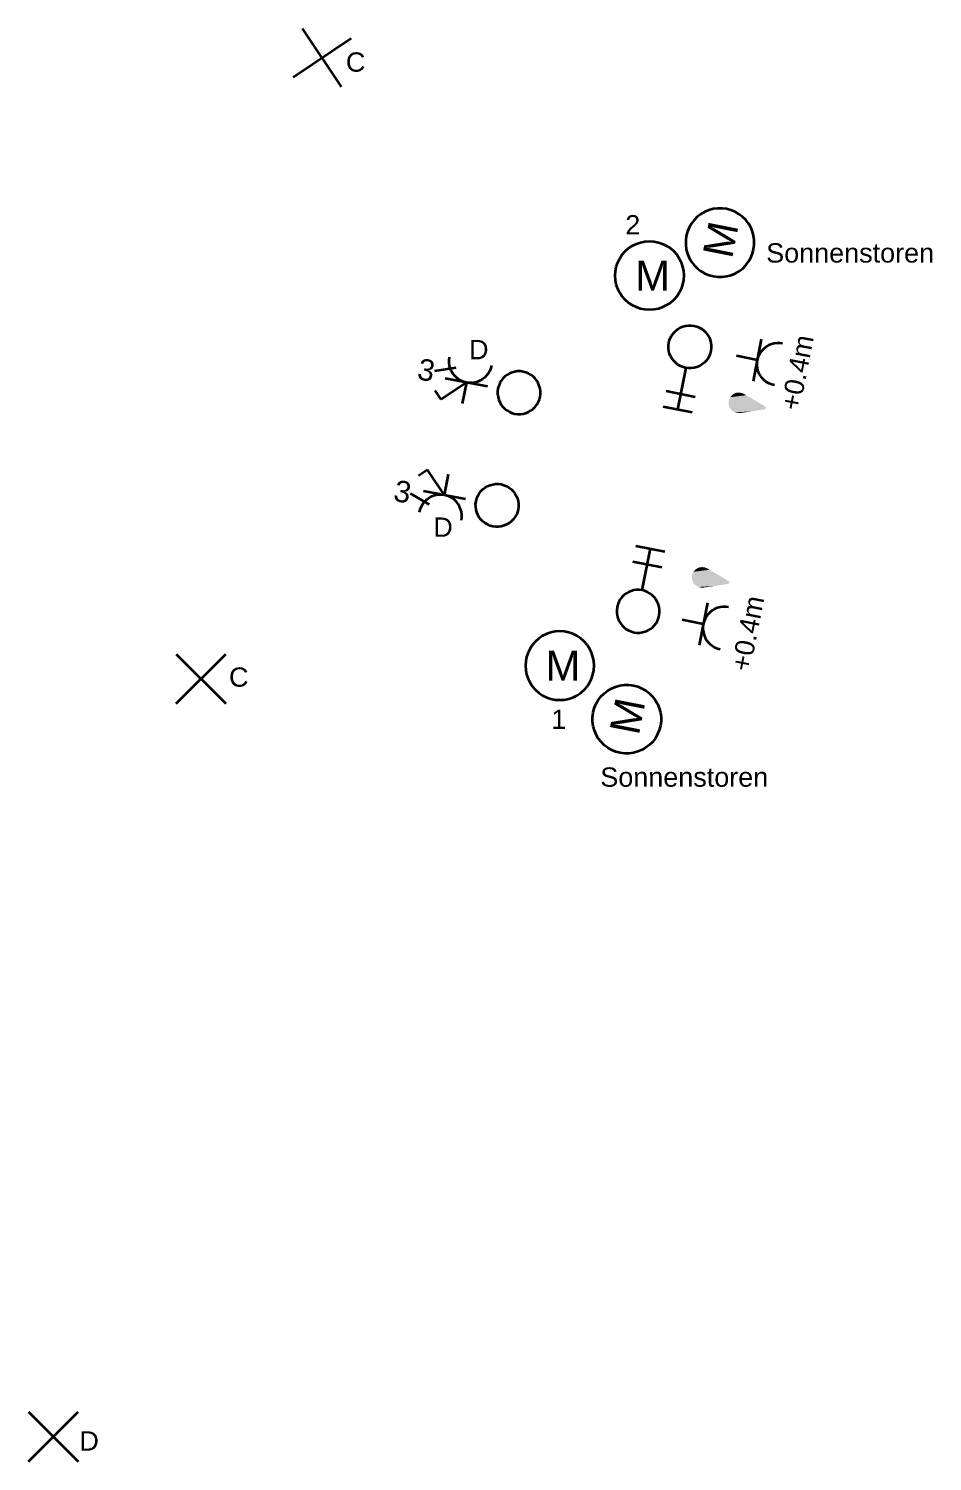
# Model space of a CAD drawing. Extents: x 800 to 1481, y 55 to 490.
# Drawn here: x 1393.1 to 1435.2, y 188.1 to 254.9 of the extents above; entities that cross this region are included whole.
import ezdxf

# ---------------------------------------------------------------- set-up
doc = ezdxf.new("R2010")
doc.units = 0
doc.layers.get('0').update_dxf_attribs({"lineweight": 18})
doc.layers.add('E_Licht', color=7, linetype='Continuous', lineweight=35, true_color=0x0080ff)
doc.layers.add('E_Multimedia', color=7, linetype='Continuous', lineweight=35, true_color=0x00e500)
doc.styles.get("Standard").update_dxf_attribs({"font": 'arial.ttf'})

# ---------------------------------------------------------------- blocks, each defined once
blk = doc.blocks.new('Deckenauslass-A0Q9B2O5AY', base_point=(1399.939, 223.459))
at = {"color": 0, "lineweight": -2}
for p, q in [((1399.939, 223.459), (1402.247, 225.767)), ((1399.939, 225.767), (1402.247, 223.459))]:
    blk.add_line(p, q, dxfattribs=at)
blk = doc.blocks.new('Bauteilbeschriftung-A0Q9B2O7AY', base_point=(1402.396, 224.243))
at = {"color": 0, "linetype": 'ByBlock', "lineweight": -2, "ltscale": 0.35, "insert": (1402.396, 225.143), "char_height": 0.9, "attachment_point": 1}
blk.add_mtext('{\\fArial;C}', dxfattribs=at)
blk = doc.blocks.new('Deckenauslass-A0Q9B2O9AY', base_point=(1393.055, 188.131))
at = {"color": 0, "lineweight": -2}
for p, q in [((1393.055, 188.131), (1395.363, 190.439)), ((1393.055, 190.439), (1395.363, 188.131))]:
    blk.add_line(p, q, dxfattribs=at)
blk = doc.blocks.new('Bauteilbeschriftung-A0Q9B2OBAY', base_point=(1395.422, 188.631))
at = {"color": 0, "linetype": 'ByBlock', "lineweight": -2, "ltscale": 0.35, "insert": (1395.422, 189.531), "char_height": 0.9, "attachment_point": 1}
blk.add_mtext('{\\fArial;D}', dxfattribs=at)
blk = doc.blocks.new('Motor allgemein-A0Q9B2OZAY', base_point=(1416.218, 223.626))
at = {"color": 0, "linetype": 'ByBlock', "lineweight": -2, "ltscale": 0.35}
for p, q in [((1416.844, 226.495), (1416.687, 226.357)), ((1417.018, 226.611), (1416.844, 226.495)), ((1417.206, 226.704), (1417.018, 226.611)), ((1417.404, 226.771), (1417.206, 226.704)), ((1417.609, 226.812), (1417.404, 226.771)), ((1417.818, 226.826), (1417.609, 226.812)), ((1418.027, 226.812), (1417.818, 226.826)), ((1418.232, 226.771), (1418.027, 226.812)), ((1418.431, 226.704), (1418.232, 226.771)), ((1418.618, 226.611), (1418.431, 226.704)), ((1418.792, 226.495), (1418.618, 226.611)), ((1418.95, 226.357), (1418.792, 226.495)), ((1416.34, 225.838), (1416.273, 225.64)), ((1416.433, 226.026), (1416.34, 225.838)), ((1416.549, 226.2), (1416.433, 226.026)), ((1416.687, 226.357), (1416.549, 226.2)), ((1419.088, 226.2), (1418.95, 226.357)), ((1419.204, 226.026), (1419.088, 226.2)), ((1419.297, 225.838), (1419.204, 226.026)), ((1419.364, 225.64), (1419.297, 225.838)), ((1416.232, 225.434), (1416.218, 225.226)), ((1416.218, 225.226), (1416.232, 225.017)), ((1416.273, 225.64), (1416.232, 225.434)), ((1419.405, 225.434), (1419.364, 225.64)), ((1419.418, 225.226), (1419.405, 225.434)), ((1419.405, 225.017), (1419.418, 225.226)), ((1416.232, 225.017), (1416.273, 224.812)), ((1416.273, 224.812), (1416.34, 224.613)), ((1416.34, 224.613), (1416.433, 224.426)), ((1416.433, 224.426), (1416.549, 224.252)), ((1419.088, 224.252), (1419.204, 224.426)), ((1419.204, 224.426), (1419.297, 224.613)), ((1419.297, 224.613), (1419.364, 224.812)), ((1419.364, 224.812), (1419.405, 225.017)), ((1416.549, 224.252), (1416.687, 224.094)), ((1416.687, 224.094), (1416.844, 223.956)), ((1416.844, 223.956), (1417.018, 223.84)), ((1417.018, 223.84), (1417.206, 223.747)), ((1418.431, 223.747), (1418.618, 223.84)), ((1418.618, 223.84), (1418.792, 223.956)), ((1418.792, 223.956), (1418.95, 224.094)), ((1418.95, 224.094), (1419.088, 224.252)), ((1417.206, 223.747), (1417.404, 223.68)), ((1417.404, 223.68), (1417.609, 223.639)), ((1417.609, 223.639), (1417.818, 223.626)), ((1417.818, 223.626), (1418.027, 223.639)), ((1418.027, 223.639), (1418.232, 223.68)), ((1418.232, 223.68), (1418.431, 223.747))]:
    blk.add_line(p, q, dxfattribs=at)
at = {"color": 0, "linetype": 'ByBlock', "lineweight": -2, "ltscale": 0.35, "insert": (1417.148, 225.926), "char_height": 1.4, "attachment_point": 1}
blk.add_mtext('{\\fArial;M}', dxfattribs=at)
blk = doc.blocks.new('Bauteilbeschriftung-A0Q9B2P1AY', base_point=(1417.421, 222.278))
at = {"color": 0, "linetype": 'ByBlock', "lineweight": -2, "ltscale": 0.35, "insert": (1417.421, 223.178), "char_height": 0.9, "attachment_point": 1}
blk.add_mtext('{\\fArial;1}', dxfattribs=at)
blk = doc.blocks.new('Steckdose T13_ UP_ 3-fach_ geschaltet-A0Q9B2U9AY', base_point=(1410.013, 232.003))
at = {"color": 0, "linetype": 'ByBlock', "lineweight": -2, "ltscale": 0.35}
for p, q in [((1411.649, 234.349), (1411.233, 234.068)), ((1412.44, 233.176), (1411.649, 234.349)), ((1412.44, 233.176), (1412.631, 234.158)), ((1411.725, 232.736), (1410.863, 233.249)), ((1413.421, 232.985), (1411.458, 233.367)), ((1411.923, 233.14), (1411.803, 233.09)), ((1412.049, 233.175), (1411.923, 233.14)), ((1412.179, 233.192), (1412.049, 233.175)), ((1412.31, 233.193), (1412.179, 233.192)), ((1412.44, 233.176), (1412.31, 233.193)), ((1412.566, 233.143), (1412.44, 233.176)), ((1412.687, 233.093), (1412.566, 233.143)), ((1411.3, 232.512), (1411.267, 232.386)), ((1411.35, 232.633), (1411.3, 232.512)), ((1411.415, 232.747), (1411.35, 232.633)), ((1411.494, 232.851), (1411.415, 232.747)), ((1411.586, 232.944), (1411.494, 232.851)), ((1411.69, 233.024), (1411.586, 232.944)), ((1411.803, 233.09), (1411.69, 233.024)), ((1412.801, 233.028), (1412.687, 233.093)), ((1412.905, 232.949), (1412.801, 233.028)), ((1412.998, 232.857), (1412.905, 232.949)), ((1413.078, 232.753), (1412.998, 232.857)), ((1413.144, 232.64), (1413.078, 232.753)), ((1413.194, 232.52), (1413.144, 232.64)), ((1413.228, 232.393), (1413.194, 232.52)), ((1413.246, 232.264), (1413.228, 232.393)), ((1413.23, 232.003), (1413.246, 232.133)), ((1413.246, 232.133), (1413.246, 232.264))]:
    blk.add_line(p, q, dxfattribs=at)
at = {"color": 0, "linetype": 'ByBlock', "lineweight": -2, "ltscale": 0.35, "insert": (1410.204, 233.904), "char_height": 1, "attachment_point": 1, "rotation": 348.97438}
blk.add_mtext('{\\fArial;3}', dxfattribs=at)
blk = doc.blocks.new('Bauteilbeschriftung-A0Q9B2UBAY', base_point=(1411.92, 231.233))
at = {"color": 0, "linetype": 'ByBlock', "lineweight": -2, "ltscale": 0.35, "insert": (1411.92, 232.133), "char_height": 0.9, "attachment_point": 1}
blk.add_mtext('{\\fArial;D}', dxfattribs=at)
blk = doc.blocks.new('Deckenauslass-A0Q9B2URAY', base_point=(1405.381, 252.215))
at = {"color": 0, "lineweight": -2}
for p, q in [((1405.381, 252.657), (1408.088, 254.48)), ((1407.646, 252.215), (1405.822, 254.922))]:
    blk.add_line(p, q, dxfattribs=at)
blk = doc.blocks.new('Bauteilbeschriftung-A0Q9B2UTAY', base_point=(1407.845, 252.915))
at = {"color": 0, "linetype": 'ByBlock', "lineweight": -2, "ltscale": 0.35, "insert": (1407.845, 253.815), "char_height": 0.9, "attachment_point": 1}
blk.add_mtext('{\\fArial;C}', dxfattribs=at)
blk = doc.blocks.new('Motor allgemein-A0Q9B2V5AY', base_point=(1420.399, 241.812))
at = {"color": 0, "linetype": 'ByBlock', "lineweight": -2, "ltscale": 0.35}
for p, q in [((1420.729, 244.386), (1420.867, 244.543)), ((1420.867, 244.543), (1421.025, 244.681)), ((1421.025, 244.681), (1421.199, 244.797)), ((1421.199, 244.797), (1421.386, 244.89)), ((1421.386, 244.89), (1421.585, 244.957)), ((1421.585, 244.957), (1421.79, 244.998)), ((1421.79, 244.998), (1421.999, 245.012)), ((1421.999, 245.012), (1422.208, 244.998)), ((1422.208, 244.998), (1422.413, 244.957)), ((1422.413, 244.957), (1422.611, 244.89)), ((1422.611, 244.89), (1422.799, 244.797)), ((1422.799, 244.797), (1422.973, 244.681)), ((1422.973, 244.681), (1423.13, 244.543)), ((1423.13, 244.543), (1423.268, 244.386)), ((1420.412, 243.621), (1420.453, 243.826)), ((1420.453, 243.826), (1420.521, 244.024)), ((1420.521, 244.024), (1420.613, 244.212)), ((1420.613, 244.212), (1420.729, 244.386)), ((1423.268, 244.386), (1423.384, 244.212)), ((1423.384, 244.212), (1423.477, 244.024)), ((1423.477, 244.024), (1423.544, 243.826)), ((1423.544, 243.826), (1423.585, 243.621)), ((1420.399, 243.412), (1420.412, 243.621)), ((1420.412, 243.203), (1420.399, 243.412)), ((1420.453, 242.998), (1420.412, 243.203)), ((1423.585, 243.203), (1423.544, 242.998)), ((1423.585, 243.621), (1423.599, 243.412)), ((1423.599, 243.412), (1423.585, 243.203)), ((1420.521, 242.8), (1420.453, 242.998)), ((1420.613, 242.612), (1420.521, 242.8)), ((1420.729, 242.438), (1420.613, 242.612)), ((1423.384, 242.612), (1423.268, 242.438)), ((1423.477, 242.8), (1423.384, 242.612)), ((1423.544, 242.998), (1423.477, 242.8)), ((1420.867, 242.28), (1420.729, 242.438)), ((1421.025, 242.142), (1420.867, 242.28)), ((1421.199, 242.026), (1421.025, 242.142)), ((1421.386, 241.934), (1421.199, 242.026)), ((1421.585, 241.866), (1421.386, 241.934)), ((1421.79, 241.826), (1421.585, 241.866)), ((1421.999, 241.812), (1421.79, 241.826)), ((1422.208, 241.826), (1421.999, 241.812)), ((1422.413, 241.866), (1422.208, 241.826)), ((1422.611, 241.934), (1422.413, 241.866)), ((1422.799, 242.026), (1422.611, 241.934)), ((1422.973, 242.142), (1422.799, 242.026)), ((1423.13, 242.28), (1422.973, 242.142)), ((1423.268, 242.438), (1423.13, 242.28))]:
    blk.add_line(p, q, dxfattribs=at)
at = {"color": 0, "linetype": 'ByBlock', "lineweight": -2, "ltscale": 0.35, "insert": (1421.329, 244.112), "char_height": 1.4, "attachment_point": 1}
blk.add_mtext('{\\fArial;M}', dxfattribs=at)
blk = doc.blocks.new('Bauteilbeschriftung-A0Q9B2V7AY', base_point=(1420.872, 245.33))
at = {"color": 0, "linetype": 'ByBlock', "lineweight": -2, "ltscale": 0.35, "insert": (1420.872, 246.23), "char_height": 0.9, "attachment_point": 1}
blk.add_mtext('{\\fArial;2}', dxfattribs=at)
blk = doc.blocks.new('Steckdose T13_ UP_ 3-fach_ geschaltet-A0Q9B2VDAY', base_point=(1411.117, 237.446))
at = {"color": 0, "linetype": 'ByBlock', "lineweight": -2, "ltscale": 0.35}
for p, q in [((1412.656, 239.47), (1412.673, 239.6)), ((1412.656, 239.34), (1412.656, 239.47)), ((1412.674, 239.21), (1412.656, 239.34)), ((1412.708, 239.084), (1412.674, 239.21)), ((1414.636, 239.218), (1414.602, 239.091)), ((1412.966, 239.104), (1411.974, 238.952)), ((1414.444, 238.236), (1412.481, 238.619)), ((1412.759, 238.963), (1412.708, 239.084)), ((1412.825, 238.85), (1412.759, 238.963)), ((1412.905, 238.747), (1412.825, 238.85)), ((1412.998, 238.654), (1412.905, 238.747)), ((1413.102, 238.575), (1412.998, 238.654)), ((1413.215, 238.51), (1413.102, 238.575)), ((1413.336, 238.461), (1413.215, 238.51)), ((1413.463, 238.427), (1413.336, 238.461)), ((1413.979, 238.463), (1413.853, 238.429)), ((1414.1, 238.514), (1413.979, 238.463)), ((1414.213, 238.58), (1414.1, 238.514)), ((1414.316, 238.66), (1414.213, 238.58)), ((1414.408, 238.752), (1414.316, 238.66)), ((1414.488, 238.857), (1414.408, 238.752)), ((1414.553, 238.97), (1414.488, 238.857)), ((1414.602, 239.091), (1414.553, 238.97)), ((1412.29, 237.637), (1412.01, 238.053)), ((1413.463, 238.427), (1412.29, 237.637)), ((1413.463, 238.427), (1413.272, 237.446)), ((1413.593, 238.411), (1413.463, 238.427)), ((1413.723, 238.411), (1413.593, 238.411)), ((1413.853, 238.429), (1413.723, 238.411))]:
    blk.add_line(p, q, dxfattribs=at)
at = {"color": 0, "linetype": 'ByBlock', "lineweight": -2, "ltscale": 0.35, "insert": (1411.309, 239.573), "char_height": 1, "attachment_point": 1, "rotation": 348.97438}
blk.add_mtext('{\\fArial;3}', dxfattribs=at)
blk = doc.blocks.new('Bauteilbeschriftung-A0Q9B2VFAY', base_point=(1413.588, 239.51))
at = {"color": 0, "linetype": 'ByBlock', "lineweight": -2, "ltscale": 0.35, "insert": (1413.588, 240.41), "char_height": 0.9, "attachment_point": 1}
blk.add_mtext('{\\fArial;D}', dxfattribs=at)
blk = doc.blocks.new('Motor allgemein-A0Q9B3PLAY', base_point=(1419.344, 221.133))
at = {"color": 0, "linetype": 'ByBlock', "lineweight": -2, "ltscale": 0.35}
for p, q in [((1419.607, 223.614), (1419.734, 223.78)), ((1419.734, 223.78), (1419.881, 223.929)), ((1419.881, 223.929), (1420.047, 224.057)), ((1420.047, 224.057), (1420.228, 224.162)), ((1420.228, 224.162), (1420.421, 224.243)), ((1420.421, 224.243), (1420.623, 224.298)), ((1420.623, 224.298), (1420.83, 224.326)), ((1420.83, 224.326), (1421.04, 224.327)), ((1421.04, 224.327), (1421.247, 224.3)), ((1421.247, 224.3), (1421.45, 224.247)), ((1421.45, 224.247), (1421.643, 224.168)), ((1421.643, 224.168), (1421.825, 224.064)), ((1421.825, 224.064), (1421.991, 223.937)), ((1421.991, 223.937), (1422.14, 223.789)), ((1422.14, 223.789), (1422.268, 223.624)), ((1419.371, 223.036), (1419.424, 223.238)), ((1419.424, 223.238), (1419.503, 223.432)), ((1419.503, 223.432), (1419.607, 223.614)), ((1422.268, 223.624), (1422.373, 223.443)), ((1422.373, 223.443), (1422.454, 223.25)), ((1422.454, 223.25), (1422.509, 223.048)), ((1419.344, 222.828), (1419.371, 223.036)), ((1419.345, 222.619), (1419.344, 222.828)), ((1419.373, 222.412), (1419.345, 222.619)), ((1422.512, 222.424), (1422.458, 222.221)), ((1422.509, 223.048), (1422.537, 222.841)), ((1422.538, 222.631), (1422.512, 222.424)), ((1422.537, 222.841), (1422.538, 222.631)), ((1419.428, 222.21), (1419.373, 222.412)), ((1419.509, 222.017), (1419.428, 222.21)), ((1419.614, 221.836), (1419.509, 222.017)), ((1419.742, 221.67), (1419.614, 221.836)), ((1422.275, 221.846), (1422.148, 221.68)), ((1422.379, 222.028), (1422.275, 221.846)), ((1422.458, 222.221), (1422.379, 222.028)), ((1419.891, 221.523), (1419.742, 221.67)), ((1420.057, 221.396), (1419.891, 221.523)), ((1420.239, 221.292), (1420.057, 221.396)), ((1420.433, 221.213), (1420.239, 221.292)), ((1420.635, 221.159), (1420.433, 221.213)), ((1420.843, 221.133), (1420.635, 221.159)), ((1421.052, 221.134), (1420.843, 221.133)), ((1421.259, 221.162), (1421.052, 221.134)), ((1421.461, 221.217), (1421.259, 221.162)), ((1421.654, 221.298), (1421.461, 221.217)), ((1421.835, 221.403), (1421.654, 221.298)), ((1422.001, 221.531), (1421.835, 221.403)), ((1422.148, 221.68), (1422.001, 221.531))]:
    blk.add_line(p, q, dxfattribs=at)
at = {"color": 0, "linetype": 'ByBlock', "lineweight": -2, "ltscale": 0.35, "insert": (1420.126, 222.206), "char_height": 1.4, "attachment_point": 1, "rotation": 78.97438}
blk.add_mtext('{\\fArial;M}', dxfattribs=at)
blk = doc.blocks.new('Bauteilbeschriftung-A0Q9B3PNAY', base_point=(1419.707, 219.581))
at = {"color": 0, "linetype": 'ByBlock', "lineweight": -2, "ltscale": 0.35, "insert": (1419.707, 220.481), "char_height": 0.9, "attachment_point": 1}
blk.add_mtext('{\\fArial;Sonnenstoren}', dxfattribs=at)
blk = doc.blocks.new('Storentaster_ UP-A0Q9B3PPAY', base_point=(1420.472, 226.761))
at = {"color": 0, "lineweight": -2}
for p, q in [((1421.362, 230.812), (1422.717, 230.548)), ((1421.662, 228.741), (1422.039, 230.68)), ((1421.22, 230.085), (1422.575, 229.821)), ((1420.808, 228.508), (1420.716, 228.415)), ((1420.911, 228.588), (1420.808, 228.508)), ((1421.025, 228.654), (1420.911, 228.588)), ((1421.145, 228.705), (1421.025, 228.654)), ((1421.271, 228.739), (1421.145, 228.705)), ((1421.401, 228.757), (1421.271, 228.739)), ((1421.532, 228.757), (1421.401, 228.757)), ((1421.662, 228.741), (1421.532, 228.757)), ((1421.788, 228.707), (1421.662, 228.741)), ((1421.909, 228.658), (1421.788, 228.707)), ((1422.023, 228.593), (1421.909, 228.658)), ((1422.127, 228.513), (1422.023, 228.593)), ((1422.22, 228.421), (1422.127, 228.513)), ((1420.489, 227.95), (1420.472, 227.82)), ((1420.472, 227.82), (1420.473, 227.69)), ((1420.522, 228.077), (1420.489, 227.95)), ((1420.572, 228.198), (1420.522, 228.077)), ((1420.637, 228.311), (1420.572, 228.198)), ((1420.716, 228.415), (1420.637, 228.311)), ((1422.3, 228.318), (1422.22, 228.421)), ((1422.365, 228.205), (1422.3, 228.318)), ((1422.416, 228.084), (1422.365, 228.205)), ((1422.45, 227.958), (1422.416, 228.084)), ((1422.468, 227.828), (1422.45, 227.958)), ((1422.468, 227.697), (1422.468, 227.828)), ((1420.473, 227.69), (1420.49, 227.56)), ((1420.49, 227.56), (1420.525, 227.434)), ((1420.525, 227.434), (1420.575, 227.313)), ((1420.575, 227.313), (1420.641, 227.2)), ((1420.641, 227.2), (1420.721, 227.097)), ((1420.721, 227.097), (1420.814, 227.005)), ((1422.133, 227.01), (1422.225, 227.103)), ((1422.225, 227.103), (1422.304, 227.207)), ((1422.304, 227.207), (1422.369, 227.32)), ((1422.369, 227.32), (1422.419, 227.441)), ((1422.419, 227.441), (1422.452, 227.568)), ((1422.452, 227.568), (1422.468, 227.697)), ((1420.814, 227.005), (1420.918, 226.925)), ((1420.918, 226.925), (1421.032, 226.86)), ((1421.032, 226.86), (1421.153, 226.811)), ((1421.153, 226.811), (1421.279, 226.777)), ((1421.279, 226.777), (1421.409, 226.761)), ((1421.409, 226.761), (1421.54, 226.761)), ((1421.54, 226.761), (1421.669, 226.779)), ((1421.669, 226.779), (1421.795, 226.813)), ((1421.795, 226.813), (1421.916, 226.864)), ((1421.916, 226.864), (1422.029, 226.93)), ((1422.029, 226.93), (1422.133, 227.01))]:
    blk.add_line(p, q, dxfattribs=at)
blk = doc.blocks.new('Motor allgemein-A0Q9B3TLAY', base_point=(1423.689, 243.351))
at = {"color": 0, "linetype": 'ByBlock', "lineweight": -2, "ltscale": 0.35}
for p, q in [((1424.767, 246.462), (1424.574, 246.381)), ((1424.969, 246.517), (1424.767, 246.462)), ((1425.177, 246.544), (1424.969, 246.517)), ((1425.386, 246.545), (1425.177, 246.544)), ((1425.594, 246.518), (1425.386, 246.545)), ((1425.796, 246.465), (1425.594, 246.518)), ((1425.99, 246.385), (1425.796, 246.465)), ((1423.953, 245.834), (1423.849, 245.652)), ((1424.08, 246), (1423.953, 245.834)), ((1424.228, 246.148), (1424.08, 246)), ((1424.393, 246.276), (1424.228, 246.148)), ((1424.574, 246.381), (1424.393, 246.276)), ((1426.171, 246.281), (1425.99, 246.385)), ((1426.337, 246.154), (1426.171, 246.281)), ((1426.486, 246.006), (1426.337, 246.154)), ((1426.614, 245.841), (1426.486, 246.006)), ((1426.719, 245.66), (1426.614, 245.841)), ((1423.716, 245.256), (1423.689, 245.049)), ((1423.769, 245.459), (1423.716, 245.256)), ((1423.849, 245.652), (1423.769, 245.459)), ((1426.799, 245.466), (1426.719, 245.66)), ((1426.854, 245.264), (1426.799, 245.466)), ((1426.882, 245.057), (1426.854, 245.264)), ((1423.689, 245.049), (1423.689, 244.839)), ((1423.689, 244.839), (1423.717, 244.632)), ((1423.717, 244.632), (1423.772, 244.43)), ((1426.802, 244.438), (1426.856, 244.64)), ((1426.856, 244.64), (1426.882, 244.848)), ((1426.882, 244.848), (1426.882, 245.057)), ((1423.772, 244.43), (1423.852, 244.237)), ((1423.852, 244.237), (1423.958, 244.056)), ((1423.958, 244.056), (1424.085, 243.89)), ((1424.085, 243.89), (1424.234, 243.743)), ((1426.344, 243.748), (1426.491, 243.896)), ((1426.491, 243.896), (1426.618, 244.063)), ((1426.618, 244.063), (1426.722, 244.244)), ((1426.722, 244.244), (1426.802, 244.438)), ((1424.234, 243.743), (1424.4, 243.616)), ((1424.4, 243.616), (1424.582, 243.511)), ((1424.582, 243.511), (1424.775, 243.432)), ((1424.775, 243.432), (1424.977, 243.378)), ((1424.977, 243.378), (1425.185, 243.351)), ((1425.185, 243.351), (1425.394, 243.352)), ((1425.394, 243.352), (1425.602, 243.38)), ((1425.602, 243.38), (1425.804, 243.434)), ((1425.804, 243.434), (1425.997, 243.515)), ((1425.997, 243.515), (1426.178, 243.62)), ((1426.178, 243.62), (1426.344, 243.748))]:
    blk.add_line(p, q, dxfattribs=at)
at = {"color": 0, "linetype": 'ByBlock', "lineweight": -2, "ltscale": 0.35, "insert": (1424.47, 244.426), "char_height": 1.4, "attachment_point": 1, "rotation": 78.8984}
blk.add_mtext('{\\fArial;M}', dxfattribs=at)
blk = doc.blocks.new('Bauteilbeschriftung-A0Q9B3TNAY', base_point=(1427.44, 244.017))
at = {"color": 0, "linetype": 'ByBlock', "lineweight": -2, "ltscale": 0.35, "insert": (1427.44, 244.917), "char_height": 0.9, "attachment_point": 1}
blk.add_mtext('{\\fArial;Sonnenstoren}', dxfattribs=at)
blk = doc.blocks.new('Storentaster_ UP-A0Q9B3TPAY', base_point=(1422.631, 237.037))
at = {"color": 0, "lineweight": -2}
for p, q in [((1422.934, 240.409), (1422.983, 240.53)), ((1422.983, 240.53), (1423.049, 240.644)), ((1423.049, 240.644), (1423.128, 240.748)), ((1423.128, 240.748), (1423.22, 240.84)), ((1423.22, 240.84), (1423.324, 240.92)), ((1423.324, 240.92), (1423.437, 240.986)), ((1423.437, 240.986), (1423.558, 241.036)), ((1423.558, 241.036), (1423.684, 241.07)), ((1423.684, 241.07), (1423.813, 241.088)), ((1423.813, 241.088), (1423.944, 241.088)), ((1423.944, 241.088), (1424.074, 241.071)), ((1424.074, 241.071), (1424.2, 241.038)), ((1424.2, 241.038), (1424.321, 240.988)), ((1424.321, 240.988), (1424.435, 240.923)), ((1424.435, 240.923), (1424.539, 240.844)), ((1424.539, 240.844), (1424.632, 240.751)), ((1424.632, 240.751), (1424.711, 240.648)), ((1424.711, 240.648), (1424.777, 240.535)), ((1424.777, 240.535), (1424.828, 240.414)), ((1422.883, 240.153), (1422.9, 240.283)), ((1422.884, 240.022), (1422.883, 240.153)), ((1422.901, 239.892), (1422.884, 240.022)), ((1422.9, 240.283), (1422.934, 240.409)), ((1422.935, 239.766), (1422.901, 239.892)), ((1424.828, 240.414), (1424.862, 240.288)), ((1424.863, 239.898), (1424.829, 239.771)), ((1424.862, 240.288), (1424.879, 240.158)), ((1424.879, 240.027), (1424.863, 239.898)), ((1424.879, 240.158), (1424.879, 240.027)), ((1422.986, 239.646), (1422.935, 239.766)), ((1423.051, 239.532), (1422.986, 239.646)), ((1423.131, 239.429), (1423.051, 239.532)), ((1423.224, 239.337), (1423.131, 239.429)), ((1423.328, 239.257), (1423.224, 239.337)), ((1423.442, 239.192), (1423.328, 239.257)), ((1423.562, 239.142), (1423.442, 239.192)), ((1423.689, 239.109), (1423.562, 239.142)), ((1424.205, 239.144), (1424.079, 239.11)), ((1424.326, 239.194), (1424.205, 239.144)), ((1424.439, 239.26), (1424.326, 239.194)), ((1424.543, 239.34), (1424.439, 239.26)), ((1424.635, 239.433), (1424.543, 239.34)), ((1424.714, 239.537), (1424.635, 239.433)), ((1424.779, 239.65), (1424.714, 239.537)), ((1424.829, 239.771), (1424.779, 239.65)), ((1423.689, 239.109), (1423.309, 237.17)), ((1423.819, 239.092), (1423.689, 239.109)), ((1423.949, 239.092), (1423.819, 239.092)), ((1424.079, 239.11), (1423.949, 239.092)), ((1422.774, 238.03), (1424.128, 237.764)), ((1422.631, 237.303), (1423.986, 237.037))]:
    blk.add_line(p, q, dxfattribs=at)
blk = doc.blocks.new('Einlasskasten UP-A0Q9B3WDAY', base_point=(1413.895, 231.7))
at = {"color": 0, "lineweight": -2}
for p, q in [((1413.945, 233.016), (1413.995, 233.137)), ((1413.995, 233.137), (1414.06, 233.25)), ((1414.06, 233.25), (1414.139, 233.354)), ((1414.139, 233.354), (1414.231, 233.447)), ((1414.231, 233.447), (1414.335, 233.527)), ((1414.335, 233.527), (1414.448, 233.593)), ((1414.448, 233.593), (1414.568, 233.644)), ((1414.568, 233.644), (1414.695, 233.678)), ((1414.695, 233.678), (1414.824, 233.696)), ((1414.824, 233.696), (1414.955, 233.696)), ((1414.955, 233.696), (1415.085, 233.679)), ((1415.085, 233.679), (1415.211, 233.646)), ((1415.211, 233.646), (1415.332, 233.597)), ((1415.332, 233.597), (1415.446, 233.532)), ((1415.446, 233.532), (1415.55, 233.452)), ((1415.55, 233.452), (1415.643, 233.36)), ((1415.643, 233.36), (1415.723, 233.257)), ((1415.723, 233.257), (1415.789, 233.144)), ((1415.789, 233.144), (1415.839, 233.023)), ((1413.895, 232.759), (1413.912, 232.889)), ((1413.896, 232.629), (1413.895, 232.759)), ((1413.913, 232.499), (1413.896, 232.629)), ((1413.912, 232.889), (1413.945, 233.016)), ((1413.948, 232.373), (1413.913, 232.499)), ((1415.839, 233.023), (1415.874, 232.897)), ((1415.875, 232.507), (1415.842, 232.38)), ((1415.874, 232.897), (1415.891, 232.767)), ((1415.892, 232.636), (1415.875, 232.507)), ((1415.891, 232.767), (1415.892, 232.636)), ((1413.998, 232.252), (1413.948, 232.373)), ((1414.064, 232.139), (1413.998, 232.252)), ((1414.144, 232.036), (1414.064, 232.139)), ((1414.237, 231.944), (1414.144, 232.036)), ((1414.341, 231.864), (1414.237, 231.944)), ((1414.455, 231.799), (1414.341, 231.864)), ((1414.576, 231.75), (1414.455, 231.799)), ((1415.339, 231.803), (1415.219, 231.752)), ((1415.452, 231.869), (1415.339, 231.803)), ((1415.556, 231.949), (1415.452, 231.869)), ((1415.648, 232.042), (1415.556, 231.949)), ((1415.727, 232.146), (1415.648, 232.042)), ((1415.792, 232.259), (1415.727, 232.146)), ((1415.842, 232.38), (1415.792, 232.259)), ((1414.702, 231.716), (1414.576, 231.75)), ((1414.832, 231.7), (1414.702, 231.716)), ((1414.963, 231.7), (1414.832, 231.7)), ((1415.092, 231.718), (1414.963, 231.7)), ((1415.219, 231.752), (1415.092, 231.718))]:
    blk.add_line(p, q, dxfattribs=at)
blk = doc.blocks.new('Einlasskasten UP-A0Q9B3WTAY', base_point=(1414.919, 236.951))
at = {"color": 0, "lineweight": -2}
for p, q in [((1415.083, 238.501), (1415.018, 238.388)), ((1415.162, 238.606), (1415.083, 238.501)), ((1415.254, 238.698), (1415.162, 238.606)), ((1415.358, 238.778), (1415.254, 238.698)), ((1415.471, 238.844), (1415.358, 238.778)), ((1415.592, 238.895), (1415.471, 238.844)), ((1415.718, 238.929), (1415.592, 238.895)), ((1415.847, 238.947), (1415.718, 238.929)), ((1415.978, 238.947), (1415.847, 238.947)), ((1416.108, 238.931), (1415.978, 238.947)), ((1416.234, 238.897), (1416.108, 238.931)), ((1416.355, 238.848), (1416.234, 238.897)), ((1416.469, 238.783), (1416.355, 238.848)), ((1416.573, 238.704), (1416.469, 238.783)), ((1416.666, 238.611), (1416.573, 238.704)), ((1416.746, 238.508), (1416.666, 238.611)), ((1416.812, 238.395), (1416.746, 238.508)), ((1414.935, 238.14), (1414.919, 238.011)), ((1414.919, 238.011), (1414.919, 237.88)), ((1414.919, 237.88), (1414.937, 237.75)), ((1414.968, 238.267), (1414.935, 238.14)), ((1415.018, 238.388), (1414.968, 238.267)), ((1416.862, 238.274), (1416.812, 238.395)), ((1416.897, 238.148), (1416.862, 238.274)), ((1416.914, 238.018), (1416.897, 238.148)), ((1416.898, 237.758), (1416.915, 237.888)), ((1416.915, 237.888), (1416.914, 238.018)), ((1414.937, 237.75), (1414.971, 237.624)), ((1414.971, 237.624), (1415.022, 237.503)), ((1415.022, 237.503), (1415.087, 237.39)), ((1415.087, 237.39), (1415.167, 237.287)), ((1415.167, 237.287), (1415.26, 237.195)), ((1415.26, 237.195), (1415.364, 237.116)), ((1415.364, 237.116), (1415.478, 237.051)), ((1416.362, 237.054), (1416.475, 237.12)), ((1416.475, 237.12), (1416.579, 237.2)), ((1416.579, 237.2), (1416.671, 237.293)), ((1416.671, 237.293), (1416.75, 237.397)), ((1416.75, 237.397), (1416.815, 237.51)), ((1416.815, 237.51), (1416.865, 237.631)), ((1416.865, 237.631), (1416.898, 237.758)), ((1415.478, 237.051), (1415.599, 237.001)), ((1415.599, 237.001), (1415.725, 236.968)), ((1415.725, 236.968), (1415.855, 236.951)), ((1415.855, 236.951), (1415.986, 236.952)), ((1415.986, 236.952), (1416.116, 236.969)), ((1416.116, 236.969), (1416.242, 237.004)), ((1416.242, 237.004), (1416.362, 237.054))]:
    blk.add_line(p, q, dxfattribs=at)
blk = doc.blocks.new('Steckdose T13_ UP_ IP Schutz-A0Q9B41ZAY', base_point=(1425.685, 237.001))
at = {"color": 0, "lineweight": -2}
for p, q in [((1426.841, 238.49), (1427.227, 240.453)), ((1427.117, 239.719), (1427.182, 239.832)), ((1427.182, 239.832), (1427.262, 239.936)), ((1427.262, 239.936), (1427.354, 240.029)), ((1427.354, 240.029), (1427.458, 240.109)), ((1427.458, 240.109), (1427.571, 240.175)), ((1427.571, 240.175), (1427.691, 240.225)), ((1427.691, 240.225), (1427.818, 240.259)), ((1427.818, 240.259), (1427.947, 240.277)), ((1427.947, 240.277), (1428.078, 240.277)), ((1428.078, 240.277), (1428.208, 240.26)), ((1427.034, 239.472), (1426.053, 239.664)), ((1427.017, 239.342), (1427.034, 239.472)), ((1427.018, 239.211), (1427.017, 239.342)), ((1427.035, 239.081), (1427.018, 239.211)), ((1427.034, 239.472), (1427.068, 239.598)), ((1427.068, 239.598), (1427.117, 239.719)), ((1427.069, 238.955), (1427.035, 239.081)), ((1427.12, 238.834), (1427.069, 238.955)), ((1427.185, 238.721), (1427.12, 238.834)), ((1427.265, 238.618), (1427.185, 238.721)), ((1427.358, 238.525), (1427.265, 238.618)), ((1427.462, 238.446), (1427.358, 238.525)), ((1427.575, 238.381), (1427.462, 238.446)), ((1427.696, 238.331), (1427.575, 238.381)), ((1427.823, 238.298), (1427.696, 238.331))]:
    blk.add_line(p, q, dxfattribs=at)
for points in [[(1426.666, 237.74), (1425.762, 237.74), (1426.508, 237.833)], [(1425.762, 237.74), (1426.508, 237.833), (1425.841, 237.833)], [(1426.508, 237.833), (1425.841, 237.833), (1426.408, 237.891)], [(1425.841, 237.833), (1426.408, 237.891), (1425.924, 237.891)], [(1426.408, 237.891), (1425.924, 237.891), (1426.382, 237.903)], [(1425.924, 237.891), (1426.382, 237.903), (1425.94, 237.903)], [(1426.382, 237.903), (1425.94, 237.903), (1426.296, 237.94)], [(1425.94, 237.903), (1426.296, 237.94), (1426.039, 237.94)], [(1426.296, 237.94), (1426.039, 237.94), (1426.258, 237.946)], [(1426.039, 237.94), (1426.258, 237.946), (1426.055, 237.946)], [(1426.258, 237.946), (1426.055, 237.946), (1426.176, 237.958)], [(1427.054, 237.51), (1425.685, 237.51), (1426.852, 237.63)], [(1425.685, 237.51), (1426.852, 237.63), (1425.709, 237.63)], [(1425.693, 237.388), (1427.054, 237.51), (1425.685, 237.51)], [(1427.26, 237.388), (1425.693, 237.388), (1427.054, 237.51)], [(1425.716, 237.316), (1427.26, 237.388), (1425.693, 237.388)], [(1426.852, 237.63), (1425.709, 237.63), (1426.666, 237.74)], [(1425.709, 237.63), (1426.666, 237.74), (1425.762, 237.74)], [(1427.383, 237.316), (1425.716, 237.316), (1427.26, 237.388)], [(1425.721, 237.302), (1427.383, 237.316), (1425.716, 237.316)], [(1427.4, 237.302), (1425.721, 237.302), (1427.383, 237.316)], [(1425.727, 237.285), (1427.4, 237.302), (1425.721, 237.302)], [(1427.412, 237.285), (1425.727, 237.285), (1427.4, 237.302)], [(1425.731, 237.272), (1427.412, 237.285), (1425.727, 237.285)], [(1427.417, 237.272), (1425.731, 237.272), (1427.412, 237.285)], [(1425.736, 237.264), (1427.417, 237.272), (1425.731, 237.272)], [(1427.42, 237.264), (1425.736, 237.264), (1427.417, 237.272)], [(1425.75, 237.243), (1427.42, 237.264), (1425.736, 237.264)], [(1427.422, 237.243), (1425.75, 237.243), (1427.42, 237.264)], [(1425.764, 237.221), (1427.422, 237.243), (1425.75, 237.243)], [(1427.417, 237.221), (1425.764, 237.221), (1427.422, 237.243)], [(1425.776, 237.202), (1427.417, 237.221), (1425.764, 237.221)], [(1427.408, 237.202), (1425.776, 237.202), (1427.417, 237.221)], [(1425.786, 237.186), (1427.408, 237.202), (1425.776, 237.202)], [(1427.393, 237.186), (1425.786, 237.186), (1427.408, 237.202)], [(1425.794, 237.174), (1427.393, 237.186), (1425.786, 237.186)], [(1427.374, 237.174), (1425.794, 237.174), (1427.393, 237.186)], [(1425.796, 237.17), (1427.374, 237.174), (1425.794, 237.174)], [(1427.36, 237.17), (1425.796, 237.17), (1427.374, 237.174)], [(1425.798, 237.168), (1427.36, 237.17), (1425.796, 237.17)], [(1427.353, 237.168), (1425.798, 237.168), (1427.36, 237.17)], [(1425.886, 237.087), (1427.353, 237.168), (1425.798, 237.168)], [(1426.803, 237.087), (1425.886, 237.087), (1427.353, 237.168)], [(1425.994, 237.03), (1426.803, 237.087), (1425.886, 237.087)], [(1426.412, 237.03), (1425.994, 237.03), (1426.803, 237.087)], [(1426.103, 237.003), (1426.412, 237.03), (1425.994, 237.03)], [(1426.234, 237.003), (1426.103, 237.003), (1426.412, 237.03)], [(1426.112, 237.001), (1426.234, 237.003), (1426.103, 237.003)]]:
    blk.add_solid(points, dxfattribs=at)
blk = doc.blocks.new('Bauteilbeschriftung-A0Q9B421AY', base_point=(1428.107, 237.072))
at = {"color": 0, "linetype": 'ByBlock', "lineweight": -2, "ltscale": 0.35, "insert": (1428.107, 237.245), "char_height": 0.9, "attachment_point": 1, "rotation": 78.97438}
blk.add_mtext('{\\fArial;+0.4m}', dxfattribs=at)
blk = doc.blocks.new('Steckdose T13_ UP_ IP Schutz-A0Q9B423AY', base_point=(1423.527, 225.994))
at = {"color": 0, "lineweight": -2}
for p, q in [((1424.7, 228.148), (1424.318, 226.185)), ((1424.932, 227.805), (1424.828, 227.725)), ((1425.045, 227.871), (1424.932, 227.805)), ((1425.165, 227.921), (1425.045, 227.871)), ((1425.292, 227.956), (1425.165, 227.921)), ((1425.421, 227.973), (1425.292, 227.956)), ((1425.552, 227.974), (1425.421, 227.973)), ((1425.682, 227.957), (1425.552, 227.974)), ((1424.509, 227.167), (1423.527, 227.358)), ((1424.509, 227.167), (1424.492, 227.037)), ((1424.542, 227.293), (1424.509, 227.167)), ((1424.592, 227.414), (1424.542, 227.293)), ((1424.657, 227.528), (1424.592, 227.414)), ((1424.736, 227.632), (1424.657, 227.528)), ((1424.828, 227.725), (1424.736, 227.632)), ((1424.492, 227.037), (1424.493, 226.906)), ((1424.493, 226.906), (1424.51, 226.777)), ((1424.51, 226.777), (1424.545, 226.651)), ((1424.545, 226.651), (1424.595, 226.53)), ((1424.595, 226.53), (1424.661, 226.417)), ((1424.661, 226.417), (1424.741, 226.313)), ((1424.741, 226.313), (1424.834, 226.221)), ((1424.834, 226.221), (1424.938, 226.142)), ((1424.938, 226.142), (1425.052, 226.077)), ((1425.052, 226.077), (1425.173, 226.027)), ((1425.173, 226.027), (1425.299, 225.994))]:
    blk.add_line(p, q, dxfattribs=at)
for points in [[(1424.698, 229.755), (1424.214, 229.755), (1424.673, 229.765)], [(1424.214, 229.755), (1424.673, 229.765), (1424.229, 229.765)], [(1424.673, 229.765), (1424.229, 229.765), (1424.586, 229.803)], [(1424.229, 229.765), (1424.586, 229.803), (1424.329, 229.803)], [(1424.586, 229.803), (1424.329, 229.803), (1424.549, 229.808)], [(1424.329, 229.803), (1424.549, 229.808), (1424.344, 229.808)], [(1424.549, 229.808), (1424.344, 229.808), (1424.465, 229.821)], [(1425.347, 229.372), (1423.975, 229.372), (1425.144, 229.492)], [(1423.975, 229.372), (1425.144, 229.492), (1423.998, 229.492)], [(1423.983, 229.251), (1425.347, 229.372), (1423.975, 229.372)], [(1425.554, 229.251), (1423.983, 229.251), (1425.347, 229.372)], [(1424.006, 229.18), (1425.554, 229.251), (1423.983, 229.251)], [(1425.144, 229.492), (1423.998, 229.492), (1424.957, 229.602)], [(1423.998, 229.492), (1424.957, 229.602), (1424.051, 229.602)], [(1425.672, 229.18), (1424.006, 229.18), (1425.554, 229.251)], [(1424.01, 229.167), (1425.672, 229.18), (1424.006, 229.18)], [(1425.69, 229.167), (1424.01, 229.167), (1425.672, 229.18)], [(1424.016, 229.149), (1425.69, 229.167), (1424.01, 229.167)], [(1425.702, 229.149), (1424.016, 229.149), (1425.69, 229.167)], [(1424.021, 229.135), (1425.702, 229.149), (1424.016, 229.149)], [(1425.708, 229.135), (1424.021, 229.135), (1425.702, 229.149)], [(1424.024, 229.129), (1425.708, 229.135), (1424.021, 229.135)], [(1425.71, 229.129), (1424.024, 229.129), (1425.708, 229.135)], [(1424.038, 229.107), (1425.71, 229.129), (1424.024, 229.129)], [(1425.712, 229.107), (1424.038, 229.107), (1425.71, 229.129)], [(1424.052, 229.086), (1425.712, 229.107), (1424.038, 229.107)], [(1424.957, 229.602), (1424.051, 229.602), (1424.799, 229.695)], [(1424.051, 229.602), (1424.799, 229.695), (1424.13, 229.695)], [(1425.708, 229.086), (1424.052, 229.086), (1425.712, 229.107)], [(1424.799, 229.695), (1424.13, 229.695), (1424.698, 229.755)], [(1424.13, 229.695), (1424.698, 229.755), (1424.214, 229.755)], [(1424.065, 229.066), (1425.708, 229.086), (1424.052, 229.086)], [(1425.698, 229.066), (1424.065, 229.066), (1425.708, 229.086)], [(1424.075, 229.05), (1425.698, 229.066), (1424.065, 229.066)], [(1425.683, 229.05), (1424.075, 229.05), (1425.698, 229.066)], [(1424.083, 229.039), (1425.683, 229.05), (1424.075, 229.05)], [(1425.665, 229.039), (1424.083, 229.039), (1425.683, 229.05)], [(1424.086, 229.032), (1425.665, 229.039), (1424.083, 229.039)], [(1425.644, 229.032), (1424.086, 229.032), (1425.665, 229.039)], [(1424.087, 229.032), (1425.644, 229.032), (1424.086, 229.032)], [(1424.176, 228.949), (1425.642, 229.032), (1424.087, 229.032)], [(1425.642, 229.032), (1424.087, 229.032), (1425.644, 229.032)], [(1425.085, 228.949), (1424.176, 228.949), (1425.642, 229.032)], [(1424.284, 228.892), (1425.085, 228.949), (1424.176, 228.949)], [(1424.699, 228.892), (1424.284, 228.892), (1425.085, 228.949)], [(1424.392, 228.866), (1424.699, 228.892), (1424.284, 228.892)], [(1424.525, 228.866), (1424.392, 228.866), (1424.699, 228.892)], [(1424.403, 228.864), (1424.525, 228.866), (1424.392, 228.866)]]:
    blk.add_solid(points, dxfattribs=at)
blk = doc.blocks.new('Bauteilbeschriftung-A0Q9B425AY', base_point=(1425.797, 224.912))
at = {"color": 0, "linetype": 'ByBlock', "lineweight": -2, "ltscale": 0.35, "insert": (1425.797, 225.084), "char_height": 0.9, "attachment_point": 1, "rotation": 78.97438}
blk.add_mtext('{\\fArial;+0.4m}', dxfattribs=at)

msp = doc.modelspace()

# ---------------------------------------------------------------- block references
at = {"layer": 'E_Licht', "linetype": 'Continuous', "ltscale": 0.35}
for name, p in [('Deckenauslass-A0Q9B2URAY', (1405.381, 252.215)), ('Storentaster_ UP-A0Q9B3TPAY', (1422.631, 237.037)), ('Steckdose T13_ UP_ IP Schutz-A0Q9B41ZAY', (1425.685, 237.001)), ('Storentaster_ UP-A0Q9B3PPAY', (1420.472, 226.761)), ('Steckdose T13_ UP_ IP Schutz-A0Q9B423AY', (1423.527, 225.994)), ('Deckenauslass-A0Q9B2O5AY', (1399.939, 223.459)), ('Deckenauslass-A0Q9B2O9AY', (1393.055, 188.131))]:
    msp.add_blockref(name, p, dxfattribs=at)
at = {"layer": 'E_Licht', "ltscale": 0.35}
for name, p in [('Bauteilbeschriftung-A0Q9B2UTAY', (1407.845, 252.915)), ('Motor allgemein-A0Q9B3TLAY', (1423.689, 243.351)), ('Bauteilbeschriftung-A0Q9B2V7AY', (1420.872, 245.33)), ('Motor allgemein-A0Q9B2V5AY', (1420.399, 241.812)), ('Bauteilbeschriftung-A0Q9B3TNAY', (1427.44, 244.017)), ('Bauteilbeschriftung-A0Q9B421AY', (1428.107, 237.072)), ('Bauteilbeschriftung-A0Q9B2VFAY', (1413.588, 239.51)), ('Steckdose T13_ UP_ 3-fach_ geschaltet-A0Q9B2VDAY', (1411.117, 237.446)), ('Steckdose T13_ UP_ 3-fach_ geschaltet-A0Q9B2U9AY', (1410.013, 232.003)), ('Bauteilbeschriftung-A0Q9B2UBAY', (1411.92, 231.233)), ('Bauteilbeschriftung-A0Q9B425AY', (1425.797, 224.912)), ('Motor allgemein-A0Q9B2OZAY', (1416.218, 223.626)), ('Bauteilbeschriftung-A0Q9B2O7AY', (1402.396, 224.243)), ('Motor allgemein-A0Q9B3PLAY', (1419.344, 221.133)), ('Bauteilbeschriftung-A0Q9B2P1AY', (1417.421, 222.278)), ('Bauteilbeschriftung-A0Q9B3PNAY', (1419.707, 219.581)), ('Bauteilbeschriftung-A0Q9B2OBAY', (1395.422, 188.631))]:
    msp.add_blockref(name, p, dxfattribs=at)
at = {"layer": 'E_Multimedia', "linetype": 'Continuous', "ltscale": 0.35}
for name, p in [('Einlasskasten UP-A0Q9B3WTAY', (1414.919, 236.951)), ('Einlasskasten UP-A0Q9B3WDAY', (1413.895, 231.7))]:
    msp.add_blockref(name, p, dxfattribs=at)

doc.saveas('drawing.dxf')
